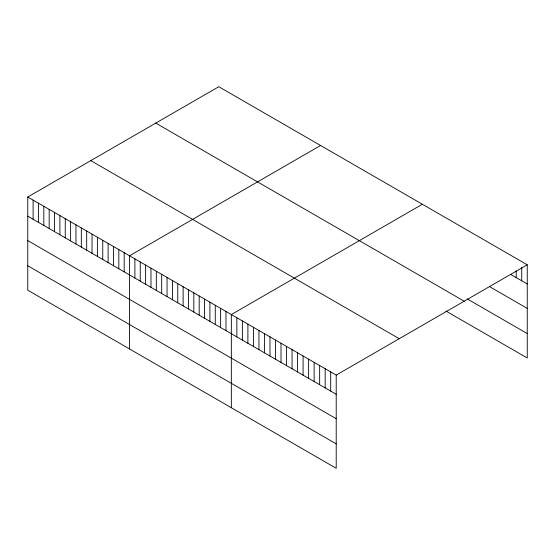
<?xml version="1.0" encoding="UTF-8"?>
<svg xmlns="http://www.w3.org/2000/svg" width="555" height="555" viewBox="0 0 555 555"><rect width="100%" height="100%" fill="white"/><g stroke="black" fill="none" stroke-linecap="round" stroke-linejoin="round"><path stroke-width="0.83" d="M27.75 197.011L336.212 375.097L336.212 468.281L27.75 290.196L27.75 197.011L218.788 86.719L527.25 264.804L527.25 357.989L445.831 310.987M320.582 145.486L129.544 255.779L129.544 348.963M422.376 204.254L231.338 314.546L231.338 407.731M336.212 375.097L527.25 264.804M510.69 274.42L527.25 283.98M489.302 286.491L527.25 308.4M467.22 298.909L527.25 333.569M155.747 123.113L464.209 301.205M90.791 160.61L399.253 338.703M27.75 216.186L336.212 394.272M27.75 240.606L336.212 418.699M27.75 265.769L336.212 443.861M521.728 267.454L521.728 280.795M516.212 270.937L516.212 277.604M330.697 371.912L330.697 391.088M325.175 368.728L325.175 387.896M319.652 365.537L319.652 384.712M314.137 362.353L314.137 381.528M308.615 359.168L308.615 378.337M303.092 355.977L303.092 375.152M297.577 352.793L297.577 371.968M292.055 349.601L292.055 368.777M286.533 346.417L286.533 365.592M281.017 343.233L281.017 362.401M275.495 340.042L275.495 359.217M269.973 336.857L269.973 356.033M264.457 333.673L264.457 352.841M258.935 330.482L258.935 349.657M253.413 327.297L253.413 346.473M247.898 324.106L247.898 343.281M242.375 320.922L242.375 340.097M236.853 317.738L236.853 336.913M225.975 311.459L225.975 330.627M220.619 308.365L220.619 327.533M215.264 305.271L215.264 324.446M209.908 302.177L209.908 321.352M204.545 299.083L204.545 318.258M199.19 295.988L199.19 315.164M193.834 292.894L193.834 312.07M188.478 289.807L188.478 308.975M183.115 286.713L183.115 305.881M177.76 283.619L177.76 302.794M172.404 280.525L172.404 299.7M167.048 277.431L167.048 296.606M161.685 274.337L161.685 293.512M156.33 271.242L156.33 290.418M150.974 268.155L150.974 287.324M145.618 265.061L145.618 284.229M140.255 261.967L140.255 281.142M134.9 258.873L134.9 278.048M124.188 252.685L124.188 271.86M118.825 249.59L118.825 268.766M113.47 246.503L113.47 265.672M108.114 243.409L108.114 262.577M102.758 240.315L102.758 259.49M97.396 237.221L97.396 256.396M92.04 234.127L92.04 253.302M86.684 231.033L86.684 250.208M81.328 227.939L81.328 247.114M75.966 224.851L75.966 244.02M70.61 221.757L70.61 240.925M65.254 218.663L65.254 237.838M59.898 215.569L59.898 234.744M54.536 212.475L54.536 231.65M49.18 209.381L49.18 228.556M43.824 206.287L43.824 225.462M38.468 203.199L38.468 222.368M33.106 200.105L33.106 219.274"/></g></svg>
